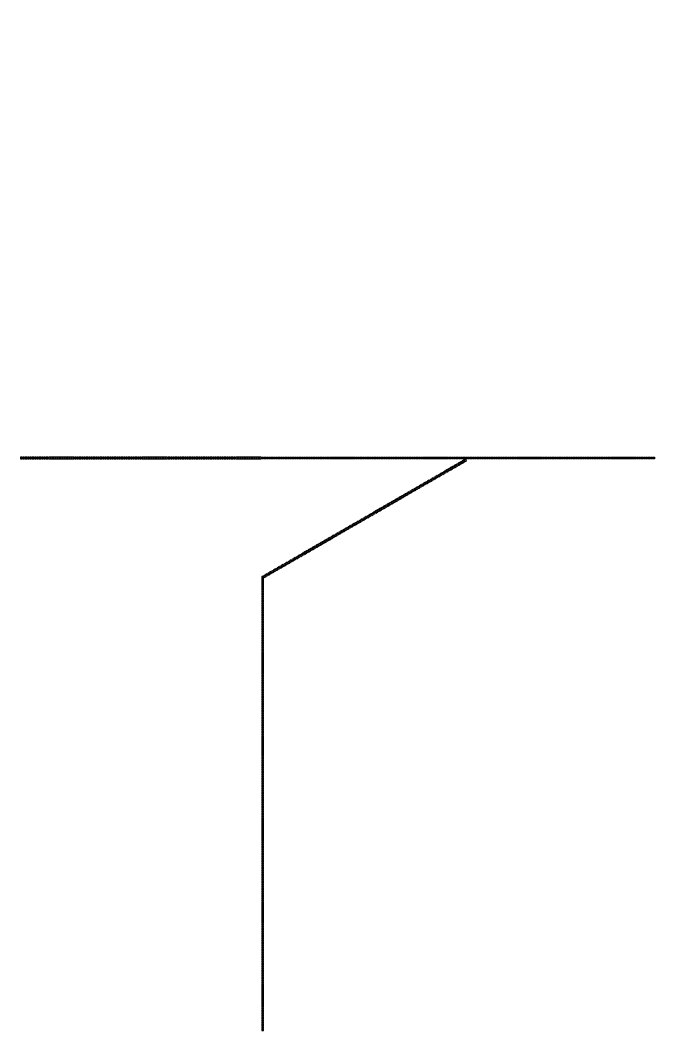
# Model space of a CAD drawing. Header units: inches. Extents: x 0 to 114300, y 0 to 114300.
# Drawn here: x 68176 to 69260, y 66103 to 67829 of the extents above; entities that cross this region are included whole.
import ezdxf

# ---------------------------------------------------------------- set-up
doc = ezdxf.new("R2010")
doc.units = ezdxf.units.IN
doc.header["$MEASUREMENT"] = 0

msp = doc.modelspace()

# ---------------------------------------------------------------- hatches: boundary and pattern name
h = msp.add_hatch()
h.set_pattern_fill('ANSI31', color=256, scale=100)
h.set_pattern_definition([(45, (-3636.992, -6350), (-8.8388348, 8.8388348), [])])
h.paths.add_polyline_path([(114300, 0), (0, 0), (0, 114300), (114300, 114300)])
edge = h.paths.add_edge_path(flags=16)
edge.add_arc((57150, 57150), 50800, 288.35844, 529.79531, ccw=False)
edge.add_line((73150, 8935.5), (41150, 8935.5))
edge.add_arc((57150, 57150), 50800, 190.20469, 251.64156, ccw=False)
edge.add_arc((57150, 57150), 50800, 169.79531, 190.20469, ccw=False)

# ---------------------------------------------------------------- linework, layer by layer
for points in [[(68179.9, 67079.6), (68179.9, 67082.6), (68176.9, 67082.6), (68176.9, 67079.6)], [(68183.9, 67079.6), (68183.9, 67082.6), (68180.9, 67082.6), (68180.9, 67079.6)], [(68187.9, 67079.6), (68187.9, 67082.6), (68184.9, 67082.6), (68184.9, 67079.6)], [(68191.9, 67079.6), (68191.9, 67082.6), (68188.9, 67082.6), (68188.9, 67079.6)], [(68195.9, 67079.6), (68195.9, 67082.6), (68192.9, 67082.6), (68192.9, 67079.6)], [(68199.9, 67079.6), (68199.9, 67082.6), (68196.9, 67082.6), (68196.9, 67079.6)], [(68203.9, 67079.6), (68203.9, 67082.6), (68200.9, 67082.6), (68200.9, 67079.6)], [(68207.9, 67079.6), (68207.9, 67082.6), (68204.9, 67082.6), (68204.9, 67079.6)], [(68211.9, 67079.6), (68211.9, 67082.6), (68208.9, 67082.6), (68208.9, 67079.6)], [(68215.9, 67079.6), (68215.9, 67082.6), (68212.9, 67082.6), (68212.9, 67079.6)], [(68219.9, 67079.6), (68219.9, 67082.6), (68216.9, 67082.6), (68216.9, 67079.6)], [(68223.9, 67079.6), (68223.9, 67082.6), (68220.9, 67082.6), (68220.9, 67079.6)], [(68227.9, 67079.6), (68227.9, 67082.6), (68224.9, 67082.6), (68224.9, 67079.6)], [(68231.9, 67079.6), (68231.9, 67082.6), (68228.9, 67082.6), (68228.9, 67079.6)], [(68235.9, 67079.6), (68235.9, 67082.6), (68232.9, 67082.6), (68232.9, 67079.6)], [(68239.9, 67079.6), (68239.9, 67082.6), (68236.9, 67082.6), (68236.9, 67079.6)], [(68243.9, 67079.6), (68243.9, 67082.6), (68240.9, 67082.6), (68240.9, 67079.6)], [(68247.9, 67079.6), (68247.9, 67082.6), (68244.9, 67082.6), (68244.9, 67079.6)], [(68251.9, 67079.6), (68251.9, 67082.6), (68248.9, 67082.6), (68248.9, 67079.6)], [(68255.9, 67079.6), (68255.9, 67082.6), (68252.9, 67082.6), (68252.9, 67079.6)], [(68259.9, 67079.6), (68259.9, 67082.6), (68256.9, 67082.6), (68256.9, 67079.6)], [(68263.9, 67079.6), (68263.9, 67082.6), (68260.9, 67082.6), (68260.9, 67079.6)], [(68267.9, 67079.6), (68267.9, 67082.6), (68264.9, 67082.6), (68264.9, 67079.6)], [(68271.9, 67079.6), (68271.9, 67082.6), (68268.9, 67082.6), (68268.9, 67079.6)], [(68275.9, 67079.6), (68275.9, 67082.6), (68272.9, 67082.6), (68272.9, 67079.6)], [(68279.9, 67079.6), (68279.9, 67082.6), (68276.9, 67082.6), (68276.9, 67079.6)], [(68283.9, 67079.6), (68283.9, 67082.6), (68280.9, 67082.6), (68280.9, 67079.6)], [(68287.9, 67079.6), (68287.9, 67082.6), (68284.9, 67082.6), (68284.9, 67079.6)], [(68291.9, 67079.6), (68291.9, 67082.6), (68288.9, 67082.6), (68288.9, 67079.6)], [(68295.9, 67079.6), (68295.9, 67082.6), (68292.9, 67082.6), (68292.9, 67079.6)], [(68299.9, 67079.6), (68299.9, 67082.6), (68296.9, 67082.6), (68296.9, 67079.6)], [(68303.9, 67079.6), (68303.9, 67082.6), (68300.9, 67082.6), (68300.9, 67079.6)], [(68307.9, 67079.6), (68307.9, 67082.6), (68304.9, 67082.6), (68304.9, 67079.6)], [(68311.9, 67079.6), (68311.9, 67082.6), (68308.9, 67082.6), (68308.9, 67079.6)], [(68315.9, 67079.6), (68315.9, 67082.6), (68312.9, 67082.6), (68312.9, 67079.6)], [(68319.9, 67079.6), (68319.9, 67082.6), (68316.9, 67082.6), (68316.9, 67079.6)], [(68323.9, 67079.6), (68323.9, 67082.6), (68320.9, 67082.6), (68320.9, 67079.6)], [(68327.9, 67079.6), (68327.9, 67082.6), (68324.9, 67082.6), (68324.9, 67079.6)], [(68331.9, 67079.6), (68331.9, 67082.6), (68328.9, 67082.6), (68328.9, 67079.6)], [(68335.9, 67079.6), (68335.9, 67082.6), (68332.9, 67082.6), (68332.9, 67079.6)], [(68339.9, 67079.6), (68339.9, 67082.6), (68336.9, 67082.6), (68336.9, 67079.6)], [(68343.9, 67079.6), (68343.9, 67082.6), (68340.9, 67082.6), (68340.9, 67079.6)], [(68347.9, 67079.6), (68347.9, 67082.6), (68344.9, 67082.6), (68344.9, 67079.6)], [(68351.9, 67079.6), (68351.9, 67082.6), (68348.9, 67082.6), (68348.9, 67079.6)], [(68355.9, 67079.6), (68355.9, 67082.6), (68352.9, 67082.6), (68352.9, 67079.6)], [(68359.9, 67079.6), (68359.9, 67082.6), (68356.9, 67082.6), (68356.9, 67079.6)], [(68363.9, 67079.6), (68363.9, 67082.6), (68360.9, 67082.6), (68360.9, 67079.6)], [(68367.9, 67079.6), (68367.9, 67082.6), (68364.9, 67082.6), (68364.9, 67079.6)], [(68371.9, 67079.6), (68371.9, 67082.6), (68368.9, 67082.6), (68368.9, 67079.6)], [(68375.9, 67079.6), (68375.9, 67082.6), (68372.9, 67082.6), (68372.9, 67079.6)], [(68379.9, 67079.6), (68379.9, 67082.6), (68376.9, 67082.6), (68376.9, 67079.6)], [(68383.9, 67079.6), (68383.9, 67082.6), (68380.9, 67082.6), (68380.9, 67079.6)], [(68387.9, 67079.6), (68387.9, 67082.6), (68384.9, 67082.6), (68384.9, 67079.6)], [(68391.9, 67079.6), (68391.9, 67082.6), (68388.9, 67082.6), (68388.9, 67079.6)], [(68395.9, 67079.6), (68395.9, 67082.6), (68392.9, 67082.6), (68392.9, 67079.6)], [(68399.9, 67079.6), (68399.9, 67082.6), (68396.9, 67082.6), (68396.9, 67079.6)], [(68403.9, 67079.6), (68403.9, 67082.6), (68400.9, 67082.6), (68400.9, 67079.6)], [(68407.9, 67079.6), (68407.9, 67082.6), (68404.9, 67082.6), (68404.9, 67079.6)], [(68411.9, 67079.6), (68411.9, 67082.6), (68408.9, 67082.6), (68408.9, 67079.6)], [(68415.9, 67079.6), (68415.9, 67082.6), (68412.9, 67082.6), (68412.9, 67079.6)], [(68419.9, 67079.6), (68419.9, 67082.6), (68416.9, 67082.6), (68416.9, 67079.6)], [(68423.9, 67079.6), (68423.9, 67082.6), (68420.9, 67082.6), (68420.9, 67079.6)], [(68427.9, 67079.6), (68427.9, 67082.6), (68424.9, 67082.6), (68424.9, 67079.6)], [(68431.9, 67079.6), (68431.9, 67082.6), (68428.9, 67082.6), (68428.9, 67079.6)], [(68435.9, 67079.6), (68435.9, 67082.6), (68432.9, 67082.6), (68432.9, 67079.6)], [(68439.9, 67079.6), (68439.9, 67082.6), (68436.9, 67082.6), (68436.9, 67079.6)], [(68443.9, 67079.6), (68443.9, 67082.6), (68440.9, 67082.6), (68440.9, 67079.6)], [(68447.9, 67079.6), (68447.9, 67082.6), (68444.9, 67082.6), (68444.9, 67079.6)], [(68451.9, 67079.6), (68451.9, 67082.6), (68448.9, 67082.6), (68448.9, 67079.6)], [(68455.9, 67079.6), (68455.9, 67082.6), (68452.9, 67082.6), (68452.9, 67079.6)], [(68459.9, 67079.6), (68459.9, 67082.6), (68456.9, 67082.6), (68456.9, 67079.6)], [(68463.9, 67079.6), (68463.9, 67082.6), (68460.9, 67082.6), (68460.9, 67079.6)], [(68467.9, 67079.6), (68467.9, 67082.6), (68464.9, 67082.6), (68464.9, 67079.6)], [(68471.9, 67079.6), (68471.9, 67082.6), (68468.9, 67082.6), (68468.9, 67079.6)], [(68475.9, 67079.6), (68475.9, 67082.6), (68472.9, 67082.6), (68472.9, 67079.6)], [(68479.9, 67079.6), (68479.9, 67082.6), (68476.9, 67082.6), (68476.9, 67079.6)], [(68483.9, 67079.6), (68483.9, 67082.6), (68480.9, 67082.6), (68480.9, 67079.6)], [(68487.9, 67079.6), (68487.9, 67082.6), (68484.9, 67082.6), (68484.9, 67079.6)], [(68491.9, 67079.6), (68491.9, 67082.6), (68488.9, 67082.6), (68488.9, 67079.6)], [(68495.9, 67079.6), (68495.9, 67082.6), (68492.9, 67082.6), (68492.9, 67079.6)], [(68499.9, 67079.6), (68499.9, 67082.6), (68496.9, 67082.6), (68496.9, 67079.6)], [(68503.9, 67079.6), (68503.9, 67082.6), (68500.9, 67082.6), (68500.9, 67079.6)], [(68507.9, 67079.6), (68507.9, 67082.6), (68504.9, 67082.6), (68504.9, 67079.6)], [(68511.9, 67079.6), (68511.9, 67082.6), (68508.9, 67082.6), (68508.9, 67079.6)], [(68515.9, 67079.6), (68515.9, 67082.6), (68512.9, 67082.6), (68512.9, 67079.6)], [(68519.9, 67079.6), (68519.9, 67082.6), (68516.9, 67082.6), (68516.9, 67079.6)], [(68523.9, 67079.6), (68523.9, 67082.6), (68520.9, 67082.6), (68520.9, 67079.6)], [(68527.9, 67079.6), (68527.9, 67082.6), (68524.9, 67082.6), (68524.9, 67079.6)], [(68531.9, 67079.6), (68531.9, 67082.6), (68528.9, 67082.6), (68528.9, 67079.6)], [(68535.9, 67079.6), (68535.9, 67082.6), (68532.9, 67082.6), (68532.9, 67079.6)], [(68539.9, 67079.6), (68539.9, 67082.6), (68536.9, 67082.6), (68536.9, 67079.6)], [(68543.9, 67079.6), (68543.9, 67082.6), (68540.9, 67082.6), (68540.9, 67079.6)], [(68547.9, 67079.6), (68547.9, 67082.6), (68544.9, 67082.6), (68544.9, 67079.6)], [(68551.9, 67079.6), (68551.9, 67082.6), (68548.9, 67082.6), (68548.9, 67079.6)], [(68555.9, 67079.6), (68555.9, 67082.6), (68552.9, 67082.6), (68552.9, 67079.6)], [(68559.9, 67079.6), (68559.9, 67082.6), (68556.9, 67082.6), (68556.9, 67079.6)], [(68563.9, 67079.6), (68563.9, 67082.6), (68560.9, 67082.6), (68560.9, 67079.6)], [(68567.9, 67079.6), (68567.9, 67082.6), (68564.9, 67082.6), (68564.9, 67079.6)], [(68571.9, 67079.6), (68571.9, 67082.6), (68568.9, 67082.6), (68568.9, 67079.6)], [(68575.9, 67079.6), (68575.9, 67082.6), (68572.9, 67082.6), (68572.9, 67079.6)], [(68579.9, 67079.6), (68579.9, 67082.6), (68576.9, 67082.6), (68576.9, 67079.6)], [(68583.9, 67079.6), (68583.9, 67082.6), (68580.9, 67082.6), (68580.9, 67079.6)], [(68587.9, 67079.6), (68587.9, 67082.6), (68584.9, 67082.6), (68584.9, 67079.6)], [(68588.9, 67079.6), (68588.9, 67082.6), (68591.9, 67082.6), (68591.9, 67079.6)], [(68592.9, 67079.6), (68592.9, 67082.6), (68595.9, 67082.6), (68595.9, 67079.6)], [(68596.9, 67079.6), (68596.9, 67082.6), (68599.9, 67082.6), (68599.9, 67079.6)], [(68600.9, 67079.6), (68600.9, 67082.6), (68603.9, 67082.6), (68603.9, 67079.6)], [(68604.9, 67079.6), (68604.9, 67082.6), (68607.9, 67082.6), (68607.9, 67079.6)], [(68608.9, 67079.6), (68608.9, 67082.6), (68611.9, 67082.6), (68611.9, 67079.6)], [(68612.9, 67079.6), (68612.9, 67082.6), (68615.9, 67082.6), (68615.9, 67079.6)], [(68616.9, 67079.6), (68616.9, 67082.6), (68619.9, 67082.6), (68619.9, 67079.6)], [(68620.9, 67079.6), (68620.9, 67082.6), (68623.9, 67082.6), (68623.9, 67079.6)], [(68624.9, 67079.6), (68624.9, 67082.6), (68627.9, 67082.6), (68627.9, 67079.6)], [(68628.9, 67079.6), (68628.9, 67082.6), (68631.9, 67082.6), (68631.9, 67079.6)], [(68632.9, 67079.6), (68632.9, 67082.6), (68635.9, 67082.6), (68635.9, 67079.6)], [(68636.9, 67079.6), (68636.9, 67082.6), (68639.9, 67082.6), (68639.9, 67079.6)], [(68640.9, 67079.6), (68640.9, 67082.6), (68643.9, 67082.6), (68643.9, 67079.6)], [(68644.9, 67079.6), (68644.9, 67082.6), (68647.9, 67082.6), (68647.9, 67079.6)], [(68648.9, 67079.6), (68648.9, 67082.6), (68651.9, 67082.6), (68651.9, 67079.6)], [(68652.9, 67079.6), (68652.9, 67082.6), (68655.9, 67082.6), (68655.9, 67079.6)], [(68656.9, 67079.6), (68656.9, 67082.6), (68659.9, 67082.6), (68659.9, 67079.6)], [(68660.9, 67079.6), (68660.9, 67082.6), (68663.9, 67082.6), (68663.9, 67079.6)], [(68664.9, 67079.6), (68664.9, 67082.6), (68667.9, 67082.6), (68667.9, 67079.6)], [(68668.9, 67079.6), (68668.9, 67082.6), (68671.9, 67082.6), (68671.9, 67079.6)], [(68672.9, 67079.6), (68672.9, 67082.6), (68675.9, 67082.6), (68675.9, 67079.6)], [(68676.9, 67079.6), (68676.9, 67082.6), (68679.9, 67082.6), (68679.9, 67079.6)], [(68680.9, 67079.6), (68680.9, 67082.6), (68683.9, 67082.6), (68683.9, 67079.6)], [(68684.9, 67079.6), (68684.9, 67082.6), (68687.9, 67082.6), (68687.9, 67079.6)], [(68688.9, 67079.6), (68688.9, 67082.6), (68691.9, 67082.6), (68691.9, 67079.6)], [(68692.9, 67079.6), (68692.9, 67082.6), (68695.9, 67082.6), (68695.9, 67079.6)], [(68696.9, 67079.6), (68696.9, 67082.6), (68699.9, 67082.6), (68699.9, 67079.6)], [(68700.9, 67079.6), (68700.9, 67082.6), (68703.9, 67082.6), (68703.9, 67079.6)], [(68704.9, 67079.6), (68704.9, 67082.6), (68707.9, 67082.6), (68707.9, 67079.6)], [(68708.9, 67079.6), (68708.9, 67082.6), (68711.9, 67082.6), (68711.9, 67079.6)], [(68712.9, 67079.6), (68712.9, 67082.6), (68715.9, 67082.6), (68715.9, 67079.6)], [(68716.9, 67079.6), (68716.9, 67082.6), (68719.9, 67082.6), (68719.9, 67079.6)], [(68720.9, 67079.6), (68720.9, 67082.6), (68723.9, 67082.6), (68723.9, 67079.6)], [(68724.9, 67079.6), (68724.9, 67082.6), (68727.9, 67082.6), (68727.9, 67079.6)], [(68728.9, 67079.6), (68728.9, 67082.6), (68731.9, 67082.6), (68731.9, 67079.6)], [(68732.9, 67079.6), (68732.9, 67082.6), (68735.9, 67082.6), (68735.9, 67079.6)], [(68736.9, 67079.6), (68736.9, 67082.6), (68739.9, 67082.6), (68739.9, 67079.6)], [(68740.9, 67079.6), (68740.9, 67082.6), (68743.9, 67082.6), (68743.9, 67079.6)], [(68744.9, 67079.6), (68744.9, 67082.6), (68747.9, 67082.6), (68747.9, 67079.6)], [(68748.9, 67079.6), (68748.9, 67082.6), (68751.9, 67082.6), (68751.9, 67079.6)], [(68752.9, 67079.6), (68752.9, 67082.6), (68755.9, 67082.6), (68755.9, 67079.6)], [(68756.9, 67079.6), (68756.9, 67082.6), (68759.9, 67082.6), (68759.9, 67079.6)], [(68760.9, 67079.6), (68760.9, 67082.6), (68763.9, 67082.6), (68763.9, 67079.6)], [(68764.9, 67079.6), (68764.9, 67082.6), (68767.9, 67082.6), (68767.9, 67079.6)], [(68768.9, 67079.6), (68768.9, 67082.6), (68771.9, 67082.6), (68771.9, 67079.6)], [(68772.9, 67079.6), (68772.9, 67082.6), (68775.9, 67082.6), (68775.9, 67079.6)], [(68776.9, 67079.6), (68776.9, 67082.6), (68779.9, 67082.6), (68779.9, 67079.6)], [(68780.9, 67079.6), (68780.9, 67082.6), (68783.9, 67082.6), (68783.9, 67079.6)], [(68784.9, 67079.6), (68784.9, 67082.6), (68787.9, 67082.6), (68787.9, 67079.6)], [(68788.9, 67079.6), (68788.9, 67082.6), (68791.9, 67082.6), (68791.9, 67079.6)], [(68792.9, 67079.6), (68792.9, 67082.6), (68795.9, 67082.6), (68795.9, 67079.6)], [(68796.9, 67079.6), (68796.9, 67082.6), (68799.9, 67082.6), (68799.9, 67079.6)], [(68800.9, 67079.6), (68800.9, 67082.6), (68803.9, 67082.6), (68803.9, 67079.6)], [(68804.9, 67079.6), (68804.9, 67082.6), (68807.9, 67082.6), (68807.9, 67079.6)], [(68808.9, 67079.6), (68808.9, 67082.6), (68811.9, 67082.6), (68811.9, 67079.6)], [(68812.9, 67079.6), (68812.9, 67082.6), (68815.9, 67082.6), (68815.9, 67079.6)], [(68816.9, 67079.6), (68816.9, 67082.6), (68819.9, 67082.6), (68819.9, 67079.6)], [(68820.9, 67079.6), (68820.9, 67082.6), (68823.9, 67082.6), (68823.9, 67079.6)], [(68824.9, 67079.6), (68824.9, 67082.6), (68827.9, 67082.6), (68827.9, 67079.6)], [(68828.9, 67079.6), (68828.9, 67082.6), (68831.9, 67082.6), (68831.9, 67079.6)], [(68832.9, 67079.6), (68832.9, 67082.6), (68835.9, 67082.6), (68835.9, 67079.6)], [(68836.9, 67079.6), (68836.9, 67082.6), (68839.9, 67082.6), (68839.9, 67079.6)], [(68840.9, 67079.6), (68840.9, 67082.6), (68843.9, 67082.6), (68843.9, 67079.6)], [(68844.9, 67079.6), (68844.9, 67082.6), (68847.9, 67082.6), (68847.9, 67079.6)], [(68848.9, 67079.6), (68848.9, 67082.6), (68851.9, 67082.6), (68851.9, 67079.6)], [(68852.9, 67079.6), (68852.9, 67082.6), (68855.9, 67082.6), (68855.9, 67079.6)], [(68856.9, 67079.6), (68856.9, 67082.6), (68859.9, 67082.6), (68859.9, 67079.6)], [(68860.9, 67079.6), (68860.9, 67082.6), (68863.9, 67082.6), (68863.9, 67079.6)], [(68864.9, 67079.6), (68864.9, 67082.6), (68867.9, 67082.6), (68867.9, 67079.6)], [(68868.9, 67079.6), (68868.9, 67082.6), (68871.9, 67082.6), (68871.9, 67079.6)], [(68872.9, 67079.6), (68872.9, 67082.6), (68875.9, 67082.6), (68875.9, 67079.6)], [(68876.9, 67079.6), (68876.9, 67082.6), (68879.9, 67082.6), (68879.9, 67079.6)], [(68880.9, 67079.6), (68880.9, 67082.6), (68883.9, 67082.6), (68883.9, 67079.6)], [(68884.9, 67079.6), (68884.9, 67082.6), (68887.9, 67082.6), (68887.9, 67079.6)], [(68888.9, 67079.6), (68888.9, 67082.6), (68891.9, 67082.6), (68891.9, 67079.6)], [(68892.9, 67079.6), (68892.9, 67082.6), (68895.9, 67082.6), (68895.9, 67079.6)], [(68896.9, 67079.6), (68896.9, 67082.6), (68899.9, 67082.6), (68899.9, 67079.6)], [(68900.9, 67079.6), (68900.9, 67082.6), (68903.9, 67082.6), (68903.9, 67079.6)], [(68904.9, 67079.6), (68904.9, 67082.6), (68907.9, 67082.6), (68907.9, 67079.6)], [(68908.9, 67079.6), (68908.9, 67082.6), (68911.9, 67082.6), (68911.9, 67079.6)], [(68912.9, 67079.6), (68912.9, 67082.6), (68915.9, 67082.6), (68915.9, 67079.6)], [(68916.9, 67079.6), (68916.9, 67082.6), (68919.9, 67082.6), (68919.9, 67079.6)], [(68917.5, 67067.7), (68919, 67065.1), (68921.6, 67066.6), (68920.1, 67069.2)], [(68920.9, 67079.6), (68920.9, 67082.6), (68923.9, 67082.6), (68923.9, 67079.6)], [(68920.9, 67069.7), (68922.4, 67067.1), (68925, 67068.6), (68923.5, 67071.2)], [(68924.4, 67071.7), (68925.9, 67069.1), (68928.5, 67070.6), (68927, 67073.2)], [(68924.9, 67079.6), (68924.9, 67082.6), (68927.9, 67082.6), (68927.9, 67079.6)], [(68927.9, 67073.7), (68929.4, 67071.1), (68932, 67072.6), (68930.5, 67075.2)], [(68928.9, 67079.6), (68928.9, 67082.6), (68931.9, 67082.6), (68931.9, 67079.6)], [(68931.3, 67075.7), (68932.8, 67073.1), (68935.4, 67074.6), (68933.9, 67077.2)], [(68932.9, 67079.6), (68932.9, 67082.6), (68935.9, 67082.6), (68935.9, 67079.6)], [(68934.8, 67077.7), (68936.3, 67075.1), (68938.9, 67076.6), (68937.4, 67079.2)], [(68936.9, 67079.6), (68936.9, 67082.6), (68939.9, 67082.6), (68939.9, 67079.6)], [(68940.9, 67079.6), (68940.9, 67082.6), (68943.9, 67082.6), (68943.9, 67079.6)], [(68944.9, 67079.6), (68944.9, 67082.6), (68947.9, 67082.6), (68947.9, 67079.6)], [(68948.9, 67079.6), (68948.9, 67082.6), (68951.9, 67082.6), (68951.9, 67079.6)], [(68952.9, 67079.6), (68952.9, 67082.6), (68955.9, 67082.6), (68955.9, 67079.6)], [(68956.9, 67079.6), (68956.9, 67082.6), (68959.9, 67082.6), (68959.9, 67079.6)], [(68960.9, 67079.6), (68960.9, 67082.6), (68963.9, 67082.6), (68963.9, 67079.6)], [(68964.9, 67079.6), (68964.9, 67082.6), (68967.9, 67082.6), (68967.9, 67079.6)], [(68968.9, 67079.6), (68968.9, 67082.6), (68971.9, 67082.6), (68971.9, 67079.6)], [(68972.9, 67079.6), (68972.9, 67082.6), (68975.9, 67082.6), (68975.9, 67079.6)], [(68976.9, 67079.6), (68976.9, 67082.6), (68979.9, 67082.6), (68979.9, 67079.6)], [(68980.9, 67079.6), (68980.9, 67082.6), (68983.9, 67082.6), (68983.9, 67079.6)], [(68984.9, 67079.6), (68984.9, 67082.6), (68987.9, 67082.6), (68987.9, 67079.6)], [(68988.9, 67079.6), (68988.9, 67082.6), (68991.9, 67082.6), (68991.9, 67079.6)], [(68992.9, 67079.6), (68992.9, 67082.6), (68995.9, 67082.6), (68995.9, 67079.6)], [(68996.9, 67079.6), (68996.9, 67082.6), (68999.9, 67082.6), (68999.9, 67079.6)], [(69000.9, 67079.6), (69000.9, 67082.6), (69003.9, 67082.6), (69003.9, 67079.6)], [(69004.9, 67079.6), (69004.9, 67082.6), (69007.9, 67082.6), (69007.9, 67079.6)], [(69008.9, 67079.6), (69008.9, 67082.6), (69011.9, 67082.6), (69011.9, 67079.6)], [(69012.9, 67079.6), (69012.9, 67082.6), (69015.9, 67082.6), (69015.9, 67079.6)], [(69016.9, 67079.6), (69016.9, 67082.6), (69019.9, 67082.6), (69019.9, 67079.6)], [(69020.9, 67079.6), (69020.9, 67082.6), (69023.9, 67082.6), (69023.9, 67079.6)], [(69024.9, 67079.6), (69024.9, 67082.6), (69027.9, 67082.6), (69027.9, 67079.6)], [(69028.9, 67079.6), (69028.9, 67082.6), (69031.9, 67082.6), (69031.9, 67079.6)], [(69032.9, 67079.6), (69032.9, 67082.6), (69035.9, 67082.6), (69035.9, 67079.6)], [(69036.9, 67079.6), (69036.9, 67082.6), (69039.9, 67082.6), (69039.9, 67079.6)], [(69040.9, 67079.6), (69040.9, 67082.6), (69043.9, 67082.6), (69043.9, 67079.6)], [(69044.9, 67079.6), (69044.9, 67082.6), (69047.9, 67082.6), (69047.9, 67079.6)], [(69048.9, 67079.6), (69048.9, 67082.6), (69051.9, 67082.6), (69051.9, 67079.6)], [(69052.9, 67079.6), (69052.9, 67082.6), (69055.9, 67082.6), (69055.9, 67079.6)], [(69056.9, 67079.6), (69056.9, 67082.6), (69059.9, 67082.6), (69059.9, 67079.6)], [(69060.9, 67079.6), (69060.9, 67082.6), (69063.9, 67082.6), (69063.9, 67079.6)], [(69064.9, 67079.6), (69064.9, 67082.6), (69067.9, 67082.6), (69067.9, 67079.6)], [(69068.9, 67079.6), (69068.9, 67082.6), (69071.9, 67082.6), (69071.9, 67079.6)], [(69072.9, 67079.6), (69072.9, 67082.6), (69075.9, 67082.6), (69075.9, 67079.6)], [(69076.9, 67079.6), (69076.9, 67082.6), (69079.9, 67082.6), (69079.9, 67079.6)], [(69080.9, 67079.6), (69080.9, 67082.6), (69083.9, 67082.6), (69083.9, 67079.6)], [(69084.9, 67079.6), (69084.9, 67082.6), (69087.9, 67082.6), (69087.9, 67079.6)], [(69088.9, 67079.6), (69088.9, 67082.6), (69091.9, 67082.6), (69091.9, 67079.6)], [(69092.9, 67079.6), (69092.9, 67082.6), (69095.9, 67082.6), (69095.9, 67079.6)], [(69096.9, 67079.6), (69096.9, 67082.6), (69099.9, 67082.6), (69099.9, 67079.6)], [(69100.9, 67079.6), (69100.9, 67082.6), (69103.9, 67082.6), (69103.9, 67079.6)], [(69104.9, 67079.6), (69104.9, 67082.6), (69107.9, 67082.6), (69107.9, 67079.6)], [(69108.9, 67079.6), (69108.9, 67082.6), (69111.9, 67082.6), (69111.9, 67079.6)], [(69112.9, 67079.6), (69112.9, 67082.6), (69115.9, 67082.6), (69115.9, 67079.6)], [(69116.9, 67079.6), (69116.9, 67082.6), (69119.9, 67082.6), (69119.9, 67079.6)], [(69120.9, 67079.6), (69120.9, 67082.6), (69123.9, 67082.6), (69123.9, 67079.6)], [(69124.9, 67079.6), (69124.9, 67082.6), (69127.9, 67082.6), (69127.9, 67079.6)], [(69128.9, 67079.6), (69128.9, 67082.6), (69131.9, 67082.6), (69131.9, 67079.6)], [(69132.9, 67079.6), (69132.9, 67082.6), (69135.9, 67082.6), (69135.9, 67079.6)], [(69136.9, 67079.6), (69136.9, 67082.6), (69139.9, 67082.6), (69139.9, 67079.6)], [(69140.9, 67079.6), (69140.9, 67082.6), (69143.9, 67082.6), (69143.9, 67079.6)], [(69144.9, 67079.6), (69144.9, 67082.6), (69147.9, 67082.6), (69147.9, 67079.6)], [(69148.9, 67079.6), (69148.9, 67082.6), (69151.9, 67082.6), (69151.9, 67079.6)], [(69152.9, 67079.6), (69152.9, 67082.6), (69155.9, 67082.6), (69155.9, 67079.6)], [(69156.9, 67079.6), (69156.9, 67082.6), (69159.9, 67082.6), (69159.9, 67079.6)], [(69160.9, 67079.6), (69160.9, 67082.6), (69163.9, 67082.6), (69163.9, 67079.6)], [(69164.9, 67079.6), (69164.9, 67082.6), (69167.9, 67082.6), (69167.9, 67079.6)], [(69168.9, 67079.6), (69168.9, 67082.6), (69171.9, 67082.6), (69171.9, 67079.6)], [(69172.9, 67079.6), (69172.9, 67082.6), (69175.9, 67082.6), (69175.9, 67079.6)], [(69176.9, 67079.6), (69176.9, 67082.6), (69179.9, 67082.6), (69179.9, 67079.6)], [(69180.9, 67079.6), (69180.9, 67082.6), (69183.9, 67082.6), (69183.9, 67079.6)], [(69184.9, 67079.6), (69184.9, 67082.6), (69187.9, 67082.6), (69187.9, 67079.6)], [(69188.9, 67079.6), (69188.9, 67082.6), (69191.9, 67082.6), (69191.9, 67079.6)], [(69192.9, 67079.6), (69192.9, 67082.6), (69195.9, 67082.6), (69195.9, 67079.6)], [(69196.9, 67079.6), (69196.9, 67082.6), (69199.9, 67082.6), (69199.9, 67079.6)], [(69200.9, 67079.6), (69200.9, 67082.6), (69203.9, 67082.6), (69203.9, 67079.6)], [(69204.9, 67079.6), (69204.9, 67082.6), (69207.9, 67082.6), (69207.9, 67079.6)], [(69208.9, 67079.6), (69208.9, 67082.6), (69211.9, 67082.6), (69211.9, 67079.6)], [(69212.9, 67079.6), (69212.9, 67082.6), (69215.9, 67082.6), (69215.9, 67079.6)], [(69216.9, 67079.6), (69216.9, 67082.6), (69219.9, 67082.6), (69219.9, 67079.6)], [(69220.9, 67079.6), (69220.9, 67082.6), (69223.9, 67082.6), (69223.9, 67079.6)], [(69224.9, 67079.6), (69224.9, 67082.6), (69227.9, 67082.6), (69227.9, 67079.6)], [(69228.9, 67079.6), (69228.9, 67082.6), (69231.9, 67082.6), (69231.9, 67079.6)], [(69232.9, 67079.6), (69232.9, 67082.6), (69235.9, 67082.6), (69235.9, 67079.6)], [(69236.9, 67079.6), (69236.9, 67082.6), (69239.9, 67082.6), (69239.9, 67079.6)], [(69240.9, 67079.6), (69240.9, 67082.6), (69243.9, 67082.6), (69243.9, 67079.6)], [(69244.9, 67079.6), (69244.9, 67082.6), (69247.9, 67082.6), (69247.9, 67079.6)], [(69248.9, 67079.6), (69248.9, 67082.6), (69251.9, 67082.6), (69251.9, 67079.6)], [(69252.9, 67079.6), (69252.9, 67082.6), (69255.9, 67082.6), (69255.9, 67079.6)], [(69256.9, 67079.6), (69256.9, 67082.6), (69259.9, 67082.6), (69259.9, 67079.6)], [(68889.8, 67051.7), (68891.3, 67049.1), (68893.9, 67050.6), (68892.4, 67053.2)], [(68893.2, 67053.7), (68894.7, 67051.1), (68897.3, 67052.6), (68895.8, 67055.2)], [(68896.7, 67055.7), (68898.2, 67053.1), (68900.8, 67054.6), (68899.3, 67057.2)], [(68900.1, 67057.7), (68901.6, 67055.1), (68904.2, 67056.6), (68902.7, 67059.2)], [(68903.6, 67059.7), (68905.1, 67057.1), (68907.7, 67058.6), (68906.2, 67061.2)], [(68907.1, 67061.7), (68908.6, 67059.1), (68911.2, 67060.6), (68909.7, 67063.2)], [(68910.5, 67063.7), (68912, 67061.1), (68914.6, 67062.6), (68913.1, 67065.2)], [(68914, 67065.7), (68915.5, 67063.1), (68918.1, 67064.6), (68916.6, 67067.2)], [(68858.6, 67033.7), (68860.1, 67031.1), (68862.7, 67032.6), (68861.2, 67035.2)], [(68862, 67035.7), (68863.5, 67033.1), (68866.1, 67034.6), (68864.6, 67037.2)], [(68865.5, 67037.7), (68867, 67035.1), (68869.6, 67036.6), (68868.1, 67039.2)], [(68869, 67039.7), (68870.5, 67037.1), (68873.1, 67038.6), (68871.6, 67041.2)], [(68872.4, 67041.7), (68873.9, 67039.1), (68876.5, 67040.6), (68875, 67043.2)], [(68875.9, 67043.7), (68877.4, 67041.1), (68880, 67042.6), (68878.5, 67045.2)], [(68879.4, 67045.7), (68880.9, 67043.1), (68883.5, 67044.6), (68882, 67047.2)], [(68882.8, 67047.7), (68884.3, 67045.1), (68886.9, 67046.6), (68885.4, 67049.2)], [(68886.3, 67049.7), (68887.8, 67047.1), (68890.4, 67048.6), (68888.9, 67051.2)], [(68830.9, 67017.7), (68832.4, 67015.1), (68835, 67016.6), (68833.5, 67019.2)], [(68834.3, 67019.7), (68835.8, 67017.1), (68838.4, 67018.6), (68836.9, 67021.2)], [(68837.8, 67021.7), (68839.3, 67019.1), (68841.9, 67020.6), (68840.4, 67023.2)], [(68841.3, 67023.7), (68842.8, 67021.1), (68845.4, 67022.6), (68843.9, 67025.2)], [(68844.7, 67025.7), (68846.2, 67023.1), (68848.8, 67024.6), (68847.3, 67027.2)], [(68848.2, 67027.7), (68849.7, 67025.1), (68852.3, 67026.6), (68850.8, 67029.2)], [(68851.7, 67029.7), (68853.2, 67027.1), (68855.8, 67028.6), (68854.3, 67031.2)], [(68855.1, 67031.7), (68856.6, 67029.1), (68859.2, 67030.6), (68857.7, 67033.2)], [(68799.7, 66999.7), (68801.2, 66997.1), (68803.8, 66998.6), (68802.3, 67001.2)], [(68803.2, 67001.7), (68804.7, 66999.1), (68807.3, 67000.6), (68805.8, 67003.2)], [(68806.6, 67003.7), (68808.1, 67001.1), (68810.7, 67002.6), (68809.2, 67005.2)], [(68810.1, 67005.7), (68811.6, 67003.1), (68814.2, 67004.6), (68812.7, 67007.2)], [(68813.5, 67007.7), (68815, 67005.1), (68817.6, 67006.6), (68816.1, 67009.2)], [(68817, 67009.7), (68818.5, 67007.1), (68821.1, 67008.6), (68819.6, 67011.2)], [(68820.5, 67011.7), (68822, 67009.1), (68824.6, 67010.6), (68823.1, 67013.2)], [(68823.9, 67013.7), (68825.4, 67011.1), (68828, 67012.6), (68826.5, 67015.2)], [(68827.4, 67015.7), (68828.9, 67013.1), (68831.5, 67014.6), (68830, 67017.2)], [(68768.5, 66981.7), (68770, 66979.1), (68772.6, 66980.6), (68771.1, 66983.2)], [(68772, 66983.7), (68773.5, 66981.1), (68776.1, 66982.6), (68774.6, 66985.2)], [(68775.4, 66985.7), (68776.9, 66983.1), (68779.5, 66984.6), (68778, 66987.2)], [(68778.9, 66987.7), (68780.4, 66985.1), (68783, 66986.6), (68781.5, 66989.2)], [(68782.4, 66989.7), (68783.9, 66987.1), (68786.5, 66988.6), (68785, 66991.2)], [(68785.8, 66991.7), (68787.3, 66989.1), (68789.9, 66990.6), (68788.4, 66993.2)], [(68789.3, 66993.7), (68790.8, 66991.1), (68793.4, 66992.6), (68791.9, 66995.2)], [(68792.8, 66995.7), (68794.3, 66993.1), (68796.9, 66994.6), (68795.4, 66997.2)], [(68796.2, 66997.7), (68797.7, 66995.1), (68800.3, 66996.6), (68798.8, 66999.2)], [(68740.8, 66965.7), (68742.3, 66963.1), (68744.9, 66964.6), (68743.4, 66967.2)], [(68744.3, 66967.7), (68745.8, 66965.1), (68748.4, 66966.6), (68746.9, 66969.2)], [(68747.7, 66969.7), (68749.2, 66967.1), (68751.8, 66968.6), (68750.3, 66971.2)], [(68751.2, 66971.7), (68752.7, 66969.1), (68755.3, 66970.6), (68753.8, 66973.2)], [(68754.7, 66973.7), (68756.2, 66971.1), (68758.8, 66972.6), (68757.3, 66975.2)], [(68758.1, 66975.7), (68759.6, 66973.1), (68762.2, 66974.6), (68760.7, 66977.2)], [(68761.6, 66977.7), (68763.1, 66975.1), (68765.7, 66976.6), (68764.2, 66979.2)], [(68765, 66979.7), (68766.5, 66977.1), (68769.1, 66978.6), (68767.6, 66981.2)], [(68709.6, 66947.7), (68711.1, 66945.1), (68713.7, 66946.6), (68712.2, 66949.2)], [(68713.1, 66949.7), (68714.6, 66947.1), (68717.2, 66948.6), (68715.7, 66951.2)], [(68716.6, 66951.7), (68718.1, 66949.1), (68720.7, 66950.6), (68719.2, 66953.2)], [(68720, 66953.7), (68721.5, 66951.1), (68724.1, 66952.6), (68722.6, 66955.2)], [(68723.5, 66955.7), (68725, 66953.1), (68727.6, 66954.6), (68726.1, 66957.2)], [(68726.9, 66957.7), (68728.4, 66955.1), (68731, 66956.6), (68729.5, 66959.2)], [(68730.4, 66959.7), (68731.9, 66957.1), (68734.5, 66958.6), (68733, 66961.2)], [(68733.9, 66961.7), (68735.4, 66959.1), (68738, 66960.6), (68736.5, 66963.2)], [(68737.3, 66963.7), (68738.8, 66961.1), (68741.4, 66962.6), (68739.9, 66965.2)], [(68678.4, 66929.7), (68679.9, 66927.1), (68682.5, 66928.6), (68681, 66931.2)], [(68681.9, 66931.7), (68683.4, 66929.1), (68686, 66930.6), (68684.5, 66933.2)], [(68685.4, 66933.7), (68686.9, 66931.1), (68689.5, 66932.6), (68688, 66935.2)], [(68688.8, 66935.7), (68690.3, 66933.1), (68692.9, 66934.6), (68691.4, 66937.2)], [(68692.3, 66937.7), (68693.8, 66935.1), (68696.4, 66936.6), (68694.9, 66939.2)], [(68695.8, 66939.7), (68697.3, 66937.1), (68699.9, 66938.6), (68698.4, 66941.2)], [(68699.2, 66941.7), (68700.7, 66939.1), (68703.3, 66940.6), (68701.8, 66943.2)], [(68702.7, 66943.7), (68704.2, 66941.1), (68706.8, 66942.6), (68705.3, 66945.2)], [(68706.2, 66945.7), (68707.7, 66943.1), (68710.3, 66944.6), (68708.8, 66947.2)], [(68650.7, 66913.7), (68652.2, 66911.1), (68654.8, 66912.6), (68653.3, 66915.2)], [(68654.2, 66915.7), (68655.7, 66913.1), (68658.3, 66914.6), (68656.8, 66917.2)], [(68657.7, 66917.7), (68659.2, 66915.1), (68661.8, 66916.6), (68660.3, 66919.2)], [(68661.1, 66919.7), (68662.6, 66917.1), (68665.2, 66918.6), (68663.7, 66921.2)], [(68664.6, 66921.7), (68666.1, 66919.1), (68668.7, 66920.6), (68667.2, 66923.2)], [(68668.1, 66923.7), (68669.6, 66921.1), (68672.2, 66922.6), (68670.7, 66925.2)], [(68671.5, 66925.7), (68673, 66923.1), (68675.6, 66924.6), (68674.1, 66927.2)], [(68675, 66927.7), (68676.5, 66925.1), (68679.1, 66926.6), (68677.6, 66929.2)], [(68619.6, 66895.7), (68621.1, 66893.1), (68623.7, 66894.6), (68622.2, 66897.2)], [(68623, 66897.7), (68624.5, 66895.1), (68627.1, 66896.6), (68625.6, 66899.2)], [(68626.5, 66899.7), (68628, 66897.1), (68630.6, 66898.6), (68629.1, 66901.2)], [(68629.9, 66901.7), (68631.4, 66899.1), (68634, 66900.6), (68632.5, 66903.2)], [(68633.4, 66903.7), (68634.9, 66901.1), (68637.5, 66902.6), (68636, 66905.2)], [(68636.9, 66905.7), (68638.4, 66903.1), (68641, 66904.6), (68639.5, 66907.2)], [(68640.3, 66907.7), (68641.8, 66905.1), (68644.4, 66906.6), (68642.9, 66909.2)], [(68643.8, 66909.7), (68645.3, 66907.1), (68647.9, 66908.6), (68646.4, 66911.2)], [(68647.3, 66911.7), (68648.8, 66909.1), (68651.4, 66910.6), (68649.9, 66913.2)], [(68591.8, 66879.7), (68593.3, 66877.1), (68595.9, 66878.6), (68594.4, 66881.2)], [(68595.3, 66881.7), (68596.8, 66879.1), (68599.4, 66880.6), (68597.9, 66883.2)], [(68598.8, 66883.7), (68600.3, 66881.1), (68602.9, 66882.6), (68601.4, 66885.2)], [(68602.2, 66885.7), (68603.7, 66883.1), (68606.3, 66884.6), (68604.8, 66887.2)], [(68605.7, 66887.7), (68607.2, 66885.1), (68609.8, 66886.6), (68608.3, 66889.2)], [(68609.2, 66889.7), (68610.7, 66887.1), (68613.3, 66888.6), (68611.8, 66891.2)], [(68612.6, 66891.7), (68614.1, 66889.1), (68616.7, 66890.6), (68615.2, 66893.2)], [(68616.1, 66893.7), (68617.6, 66891.1), (68620.2, 66892.6), (68618.7, 66895.2)], [(68591.9, 66878.6), (68588.9, 66878.6), (68588.9, 66875.6), (68591.9, 66875.6)], [(68591.9, 66874.6), (68588.9, 66874.6), (68588.9, 66871.6), (68591.9, 66871.6)], [(68591.9, 66870.6), (68588.9, 66870.6), (68588.9, 66867.6), (68591.9, 66867.6)], [(68591.9, 66866.6), (68588.9, 66866.6), (68588.9, 66863.6), (68591.9, 66863.6)], [(68591.9, 66862.6), (68588.9, 66862.6), (68588.9, 66859.6), (68591.9, 66859.6)], [(68591.9, 66858.6), (68588.9, 66858.6), (68588.9, 66855.6), (68591.9, 66855.6)], [(68591.9, 66854.6), (68588.9, 66854.6), (68588.9, 66851.6), (68591.9, 66851.6)], [(68591.9, 66850.6), (68588.9, 66850.6), (68588.9, 66847.6), (68591.9, 66847.6)], [(68591.9, 66846.6), (68588.9, 66846.6), (68588.9, 66843.6), (68591.9, 66843.6)], [(68591.9, 66842.6), (68588.9, 66842.6), (68588.9, 66839.6), (68591.9, 66839.6)], [(68591.9, 66838.6), (68588.9, 66838.6), (68588.9, 66835.6), (68591.9, 66835.6)], [(68591.9, 66834.6), (68588.9, 66834.6), (68588.9, 66831.6), (68591.9, 66831.6)], [(68591.9, 66830.6), (68588.9, 66830.6), (68588.9, 66827.6), (68591.9, 66827.6)], [(68591.9, 66826.6), (68588.9, 66826.6), (68588.9, 66823.6), (68591.9, 66823.6)], [(68591.9, 66822.6), (68588.9, 66822.6), (68588.9, 66819.6), (68591.9, 66819.6)], [(68591.9, 66818.6), (68588.9, 66818.6), (68588.9, 66815.6), (68591.9, 66815.6)], [(68591.9, 66814.6), (68588.9, 66814.6), (68588.9, 66811.6), (68591.9, 66811.6)], [(68591.9, 66810.6), (68588.9, 66810.6), (68588.9, 66807.6), (68591.9, 66807.6)], [(68591.9, 66806.6), (68588.9, 66806.6), (68588.9, 66803.6), (68591.9, 66803.6)], [(68591.9, 66802.6), (68588.9, 66802.6), (68588.9, 66799.6), (68591.9, 66799.6)], [(68591.9, 66798.6), (68588.9, 66798.6), (68588.9, 66795.6), (68591.9, 66795.6)], [(68591.9, 66794.6), (68588.9, 66794.6), (68588.9, 66791.6), (68591.9, 66791.6)], [(68591.9, 66790.6), (68588.9, 66790.6), (68588.9, 66787.6), (68591.9, 66787.6)], [(68591.9, 66786.6), (68588.9, 66786.6), (68588.9, 66783.6), (68591.9, 66783.6)], [(68591.9, 66782.6), (68588.9, 66782.6), (68588.9, 66779.6), (68591.9, 66779.6)], [(68591.9, 66778.6), (68588.9, 66778.6), (68588.9, 66775.6), (68591.9, 66775.6)], [(68591.9, 66774.6), (68588.9, 66774.6), (68588.9, 66771.6), (68591.9, 66771.6)], [(68591.9, 66770.6), (68588.9, 66770.6), (68588.9, 66767.6), (68591.9, 66767.6)], [(68591.9, 66766.6), (68588.9, 66766.6), (68588.9, 66763.6), (68591.9, 66763.6)], [(68591.9, 66762.6), (68588.9, 66762.6), (68588.9, 66759.6), (68591.9, 66759.6)], [(68591.9, 66758.6), (68588.9, 66758.6), (68588.9, 66755.6), (68591.9, 66755.6)], [(68591.9, 66754.6), (68588.9, 66754.6), (68588.9, 66751.6), (68591.9, 66751.6)], [(68591.9, 66750.6), (68588.9, 66750.6), (68588.9, 66747.6), (68591.9, 66747.6)], [(68591.9, 66746.6), (68588.9, 66746.6), (68588.9, 66743.6), (68591.9, 66743.6)], [(68591.9, 66742.6), (68588.9, 66742.6), (68588.9, 66739.6), (68591.9, 66739.6)], [(68591.9, 66738.6), (68588.9, 66738.6), (68588.9, 66735.6), (68591.9, 66735.6)], [(68591.9, 66734.6), (68588.9, 66734.6), (68588.9, 66731.6), (68591.9, 66731.6)], [(68591.9, 66730.6), (68588.9, 66730.6), (68588.9, 66727.6), (68591.9, 66727.6)], [(68591.9, 66726.6), (68588.9, 66726.6), (68588.9, 66723.6), (68591.9, 66723.6)], [(68591.9, 66722.6), (68588.9, 66722.6), (68588.9, 66719.6), (68591.9, 66719.6)], [(68591.9, 66718.6), (68588.9, 66718.6), (68588.9, 66715.6), (68591.9, 66715.6)], [(68591.9, 66714.6), (68588.9, 66714.6), (68588.9, 66711.6), (68591.9, 66711.6)], [(68591.9, 66710.6), (68588.9, 66710.6), (68588.9, 66707.6), (68591.9, 66707.6)], [(68591.9, 66706.6), (68588.9, 66706.6), (68588.9, 66703.6), (68591.9, 66703.6)], [(68591.9, 66702.6), (68588.9, 66702.6), (68588.9, 66699.6), (68591.9, 66699.6)], [(68591.9, 66698.6), (68588.9, 66698.6), (68588.9, 66695.6), (68591.9, 66695.6)], [(68591.9, 66694.6), (68588.9, 66694.6), (68588.9, 66691.6), (68591.9, 66691.6)], [(68591.9, 66690.6), (68588.9, 66690.6), (68588.9, 66687.6), (68591.9, 66687.6)], [(68591.9, 66686.6), (68588.9, 66686.6), (68588.9, 66683.6), (68591.9, 66683.6)], [(68591.9, 66682.6), (68588.9, 66682.6), (68588.9, 66679.6), (68591.9, 66679.6)], [(68591.9, 66678.6), (68588.9, 66678.6), (68588.9, 66675.6), (68591.9, 66675.6)], [(68591.9, 66674.6), (68588.9, 66674.6), (68588.9, 66671.6), (68591.9, 66671.6)], [(68591.9, 66670.6), (68588.9, 66670.6), (68588.9, 66667.6), (68591.9, 66667.6)], [(68591.9, 66666.6), (68588.9, 66666.6), (68588.9, 66663.6), (68591.9, 66663.6)], [(68591.9, 66662.6), (68588.9, 66662.6), (68588.9, 66659.6), (68591.9, 66659.6)], [(68591.9, 66658.6), (68588.9, 66658.6), (68588.9, 66655.6), (68591.9, 66655.6)], [(68591.9, 66654.6), (68588.9, 66654.6), (68588.9, 66651.6), (68591.9, 66651.6)], [(68591.9, 66650.6), (68588.9, 66650.6), (68588.9, 66647.6), (68591.9, 66647.6)], [(68591.9, 66646.6), (68588.9, 66646.6), (68588.9, 66643.6), (68591.9, 66643.6)], [(68591.9, 66642.6), (68588.9, 66642.6), (68588.9, 66639.6), (68591.9, 66639.6)], [(68591.9, 66638.6), (68588.9, 66638.6), (68588.9, 66635.6), (68591.9, 66635.6)], [(68591.9, 66634.6), (68588.9, 66634.6), (68588.9, 66631.6), (68591.9, 66631.6)], [(68591.9, 66630.6), (68588.9, 66630.6), (68588.9, 66627.6), (68591.9, 66627.6)], [(68591.9, 66626.6), (68588.9, 66626.6), (68588.9, 66623.6), (68591.9, 66623.6)], [(68591.9, 66622.6), (68588.9, 66622.6), (68588.9, 66619.6), (68591.9, 66619.6)], [(68591.9, 66618.6), (68588.9, 66618.6), (68588.9, 66615.6), (68591.9, 66615.6)], [(68591.9, 66614.6), (68588.9, 66614.6), (68588.9, 66611.6), (68591.9, 66611.6)], [(68591.9, 66610.6), (68588.9, 66610.6), (68588.9, 66607.6), (68591.9, 66607.6)], [(68591.9, 66606.6), (68588.9, 66606.6), (68588.9, 66603.6), (68591.9, 66603.6)], [(68591.9, 66602.6), (68588.9, 66602.6), (68588.9, 66599.6), (68591.9, 66599.6)], [(68591.9, 66598.6), (68588.9, 66598.6), (68588.9, 66595.6), (68591.9, 66595.6)], [(68591.9, 66594.6), (68588.9, 66594.6), (68588.9, 66591.6), (68591.9, 66591.6)], [(68591.9, 66590.6), (68588.9, 66590.6), (68588.9, 66587.6), (68591.9, 66587.6)], [(68591.9, 66586.6), (68588.9, 66586.6), (68588.9, 66583.6), (68591.9, 66583.6)], [(68591.9, 66582.6), (68588.9, 66582.6), (68588.9, 66579.6), (68591.9, 66579.6)], [(68591.9, 66578.6), (68588.9, 66578.6), (68588.9, 66575.6), (68591.9, 66575.6)], [(68591.9, 66574.6), (68588.9, 66574.6), (68588.9, 66571.6), (68591.9, 66571.6)], [(68591.9, 66570.6), (68588.9, 66570.6), (68588.9, 66567.6), (68591.9, 66567.6)], [(68591.9, 66566.6), (68588.9, 66566.6), (68588.9, 66563.6), (68591.9, 66563.6)], [(68591.9, 66562.6), (68588.9, 66562.6), (68588.9, 66559.6), (68591.9, 66559.6)], [(68591.9, 66558.6), (68588.9, 66558.6), (68588.9, 66555.6), (68591.9, 66555.6)], [(68591.9, 66554.6), (68588.9, 66554.6), (68588.9, 66551.6), (68591.9, 66551.6)], [(68591.9, 66550.6), (68588.9, 66550.6), (68588.9, 66547.6), (68591.9, 66547.6)], [(68591.9, 66546.6), (68588.9, 66546.6), (68588.9, 66543.6), (68591.9, 66543.6)], [(68591.9, 66542.6), (68588.9, 66542.6), (68588.9, 66539.6), (68591.9, 66539.6)], [(68591.9, 66538.6), (68588.9, 66538.6), (68588.9, 66535.6), (68591.9, 66535.6)], [(68591.9, 66534.6), (68588.9, 66534.6), (68588.9, 66531.6), (68591.9, 66531.6)], [(68591.9, 66530.6), (68588.9, 66530.6), (68588.9, 66527.6), (68591.9, 66527.6)], [(68591.9, 66526.6), (68588.9, 66526.6), (68588.9, 66523.6), (68591.9, 66523.6)], [(68591.9, 66522.6), (68588.9, 66522.6), (68588.9, 66519.6), (68591.9, 66519.6)], [(68591.9, 66518.6), (68588.9, 66518.6), (68588.9, 66515.6), (68591.9, 66515.6)], [(68591.9, 66514.6), (68588.9, 66514.6), (68588.9, 66511.6), (68591.9, 66511.6)], [(68591.9, 66510.6), (68588.9, 66510.6), (68588.9, 66507.6), (68591.9, 66507.6)], [(68591.9, 66506.6), (68588.9, 66506.6), (68588.9, 66503.6), (68591.9, 66503.6)], [(68591.9, 66502.6), (68588.9, 66502.6), (68588.9, 66499.6), (68591.9, 66499.6)], [(68591.9, 66498.6), (68588.9, 66498.6), (68588.9, 66495.6), (68591.9, 66495.6)], [(68591.9, 66494.6), (68588.9, 66494.6), (68588.9, 66491.6), (68591.9, 66491.6)], [(68591.9, 66490.6), (68588.9, 66490.6), (68588.9, 66487.6), (68591.9, 66487.6)], [(68591.9, 66486.6), (68588.9, 66486.6), (68588.9, 66483.6), (68591.9, 66483.6)], [(68591.9, 66482.6), (68588.9, 66482.6), (68588.9, 66479.6), (68591.9, 66479.6)], [(68591.9, 66478.6), (68588.9, 66478.6), (68588.9, 66475.6), (68591.9, 66475.6)], [(68591.9, 66474.6), (68588.9, 66474.6), (68588.9, 66471.6), (68591.9, 66471.6)], [(68591.9, 66470.6), (68588.9, 66470.6), (68588.9, 66467.6), (68591.9, 66467.6)], [(68591.9, 66466.6), (68588.9, 66466.6), (68588.9, 66463.6), (68591.9, 66463.6)], [(68591.9, 66462.6), (68588.9, 66462.6), (68588.9, 66459.6), (68591.9, 66459.6)], [(68591.9, 66458.6), (68588.9, 66458.6), (68588.9, 66455.6), (68591.9, 66455.6)], [(68591.9, 66454.6), (68588.9, 66454.6), (68588.9, 66451.6), (68591.9, 66451.6)], [(68591.9, 66450.6), (68588.9, 66450.6), (68588.9, 66447.6), (68591.9, 66447.6)], [(68591.9, 66446.6), (68588.9, 66446.6), (68588.9, 66443.6), (68591.9, 66443.6)], [(68591.9, 66442.6), (68588.9, 66442.6), (68588.9, 66439.6), (68591.9, 66439.6)], [(68591.9, 66438.6), (68588.9, 66438.6), (68588.9, 66435.6), (68591.9, 66435.6)], [(68591.9, 66434.6), (68588.9, 66434.6), (68588.9, 66431.6), (68591.9, 66431.6)], [(68591.9, 66430.6), (68588.9, 66430.6), (68588.9, 66427.6), (68591.9, 66427.6)], [(68591.9, 66426.6), (68588.9, 66426.6), (68588.9, 66423.6), (68591.9, 66423.6)], [(68591.9, 66422.6), (68588.9, 66422.6), (68588.9, 66419.6), (68591.9, 66419.6)], [(68591.9, 66418.6), (68588.9, 66418.6), (68588.9, 66415.6), (68591.9, 66415.6)], [(68591.9, 66414.6), (68588.9, 66414.6), (68588.9, 66411.6), (68591.9, 66411.6)], [(68591.9, 66410.6), (68588.9, 66410.6), (68588.9, 66407.6), (68591.9, 66407.6)], [(68591.9, 66406.6), (68588.9, 66406.6), (68588.9, 66403.6), (68591.9, 66403.6)], [(68591.9, 66402.6), (68588.9, 66402.6), (68588.9, 66399.6), (68591.9, 66399.6)], [(68591.9, 66398.6), (68588.9, 66398.6), (68588.9, 66395.6), (68591.9, 66395.6)], [(68591.9, 66394.6), (68588.9, 66394.6), (68588.9, 66391.6), (68591.9, 66391.6)], [(68591.9, 66390.6), (68588.9, 66390.6), (68588.9, 66387.6), (68591.9, 66387.6)], [(68591.9, 66386.6), (68588.9, 66386.6), (68588.9, 66383.6), (68591.9, 66383.6)], [(68591.9, 66382.6), (68588.9, 66382.6), (68588.9, 66379.6), (68591.9, 66379.6)], [(68591.9, 66378.6), (68588.9, 66378.6), (68588.9, 66375.6), (68591.9, 66375.6)], [(68591.9, 66374.6), (68588.9, 66374.6), (68588.9, 66371.6), (68591.9, 66371.6)], [(68591.9, 66370.6), (68588.9, 66370.6), (68588.9, 66367.6), (68591.9, 66367.6)], [(68591.9, 66366.6), (68588.9, 66366.6), (68588.9, 66363.6), (68591.9, 66363.6)], [(68591.9, 66362.6), (68588.9, 66362.6), (68588.9, 66359.6), (68591.9, 66359.6)], [(68591.9, 66358.6), (68588.9, 66358.6), (68588.9, 66355.6), (68591.9, 66355.6)], [(68591.9, 66354.6), (68588.9, 66354.6), (68588.9, 66351.6), (68591.9, 66351.6)], [(68591.9, 66350.6), (68588.9, 66350.6), (68588.9, 66347.6), (68591.9, 66347.6)], [(68591.9, 66346.6), (68588.9, 66346.6), (68588.9, 66343.6), (68591.9, 66343.6)], [(68591.9, 66342.6), (68588.9, 66342.6), (68588.9, 66339.6), (68591.9, 66339.6)], [(68591.9, 66338.6), (68588.9, 66338.6), (68588.9, 66335.6), (68591.9, 66335.6)], [(68591.9, 66334.6), (68588.9, 66334.6), (68588.9, 66331.6), (68591.9, 66331.6)], [(68591.9, 66330.6), (68588.9, 66330.6), (68588.9, 66327.6), (68591.9, 66327.6)], [(68591.9, 66326.6), (68588.9, 66326.6), (68588.9, 66323.6), (68591.9, 66323.6)], [(68591.9, 66322.6), (68588.9, 66322.6), (68588.9, 66319.6), (68591.9, 66319.6)], [(68591.9, 66318.6), (68588.9, 66318.6), (68588.9, 66315.6), (68591.9, 66315.6)], [(68591.9, 66314.6), (68588.9, 66314.6), (68588.9, 66311.6), (68591.9, 66311.6)], [(68591.9, 66310.6), (68588.9, 66310.6), (68588.9, 66307.6), (68591.9, 66307.6)], [(68591.9, 66306.6), (68588.9, 66306.6), (68588.9, 66303.6), (68591.9, 66303.6)], [(68591.9, 66302.6), (68588.9, 66302.6), (68588.9, 66299.6), (68591.9, 66299.6)], [(68591.9, 66298.6), (68588.9, 66298.6), (68588.9, 66295.6), (68591.9, 66295.6)], [(68591.9, 66294.6), (68588.9, 66294.6), (68588.9, 66291.6), (68591.9, 66291.6)], [(68591.9, 66290.6), (68588.9, 66290.6), (68588.9, 66287.6), (68591.9, 66287.6)], [(68591.9, 66286.6), (68588.9, 66286.6), (68588.9, 66283.6), (68591.9, 66283.6)], [(68591.9, 66282.6), (68588.9, 66282.6), (68588.9, 66279.6), (68591.9, 66279.6)], [(68591.9, 66278.6), (68588.9, 66278.6), (68588.9, 66275.6), (68591.9, 66275.6)], [(68591.9, 66274.6), (68588.9, 66274.6), (68588.9, 66271.6), (68591.9, 66271.6)], [(68591.9, 66270.6), (68588.9, 66270.6), (68588.9, 66267.6), (68591.9, 66267.6)], [(68591.9, 66266.6), (68588.9, 66266.6), (68588.9, 66263.6), (68591.9, 66263.6)], [(68591.9, 66262.6), (68588.9, 66262.6), (68588.9, 66259.6), (68591.9, 66259.6)], [(68591.9, 66258.6), (68588.9, 66258.6), (68588.9, 66255.6), (68591.9, 66255.6)], [(68591.9, 66254.6), (68588.9, 66254.6), (68588.9, 66251.6), (68591.9, 66251.6)], [(68591.9, 66250.6), (68588.9, 66250.6), (68588.9, 66247.6), (68591.9, 66247.6)], [(68591.9, 66246.6), (68588.9, 66246.6), (68588.9, 66243.6), (68591.9, 66243.6)], [(68591.9, 66242.6), (68588.9, 66242.6), (68588.9, 66239.6), (68591.9, 66239.6)], [(68591.9, 66238.6), (68588.9, 66238.6), (68588.9, 66235.6), (68591.9, 66235.6)], [(68591.9, 66234.6), (68588.9, 66234.6), (68588.9, 66231.6), (68591.9, 66231.6)], [(68591.9, 66230.6), (68588.9, 66230.6), (68588.9, 66227.6), (68591.9, 66227.6)], [(68591.9, 66226.6), (68588.9, 66226.6), (68588.9, 66223.6), (68591.9, 66223.6)], [(68591.9, 66222.6), (68588.9, 66222.6), (68588.9, 66219.6), (68591.9, 66219.6)], [(68591.9, 66218.6), (68588.9, 66218.6), (68588.9, 66215.6), (68591.9, 66215.6)], [(68591.9, 66214.6), (68588.9, 66214.6), (68588.9, 66211.6), (68591.9, 66211.6)], [(68591.9, 66210.6), (68588.9, 66210.6), (68588.9, 66207.6), (68591.9, 66207.6)], [(68591.9, 66206.6), (68588.9, 66206.6), (68588.9, 66203.6), (68591.9, 66203.6)], [(68591.9, 66202.6), (68588.9, 66202.6), (68588.9, 66199.6), (68591.9, 66199.6)], [(68591.9, 66198.6), (68588.9, 66198.6), (68588.9, 66195.6), (68591.9, 66195.6)], [(68591.9, 66194.6), (68588.9, 66194.6), (68588.9, 66191.6), (68591.9, 66191.6)], [(68591.9, 66190.6), (68588.9, 66190.6), (68588.9, 66187.6), (68591.9, 66187.6)], [(68591.9, 66186.6), (68588.9, 66186.6), (68588.9, 66183.6), (68591.9, 66183.6)], [(68591.9, 66182.6), (68588.9, 66182.6), (68588.9, 66179.6), (68591.9, 66179.6)], [(68591.9, 66178.6), (68588.9, 66178.6), (68588.9, 66175.6), (68591.9, 66175.6)], [(68591.9, 66174.6), (68588.9, 66174.6), (68588.9, 66171.6), (68591.9, 66171.6)], [(68591.9, 66170.6), (68588.9, 66170.6), (68588.9, 66167.6), (68591.9, 66167.6)], [(68591.9, 66166.6), (68588.9, 66166.6), (68588.9, 66163.6), (68591.9, 66163.6)], [(68591.9, 66162.6), (68588.9, 66162.6), (68588.9, 66159.6), (68591.9, 66159.6)], [(68591.9, 66158.6), (68588.9, 66158.6), (68588.9, 66155.6), (68591.9, 66155.6)], [(68591.9, 66154.6), (68588.9, 66154.6), (68588.9, 66151.6), (68591.9, 66151.6)], [(68591.9, 66150.6), (68588.9, 66150.6), (68588.9, 66147.6), (68591.9, 66147.6)], [(68591.9, 66146.6), (68588.9, 66146.6), (68588.9, 66143.6), (68591.9, 66143.6)], [(68591.9, 66142.6), (68588.9, 66142.6), (68588.9, 66139.6), (68591.9, 66139.6)], [(68591.9, 66138.6), (68588.9, 66138.6), (68588.9, 66135.6), (68591.9, 66135.6)], [(68591.9, 66134.6), (68588.9, 66134.6), (68588.9, 66131.6), (68591.9, 66131.6)], [(68591.9, 66130.6), (68588.9, 66130.6), (68588.9, 66127.6), (68591.9, 66127.6)], [(68591.9, 66126.6), (68588.9, 66126.6), (68588.9, 66123.6), (68591.9, 66123.6)], [(68591.9, 66122.6), (68588.9, 66122.6), (68588.9, 66119.6), (68591.9, 66119.6)], [(68591.9, 66118.6), (68588.9, 66118.6), (68588.9, 66115.6), (68591.9, 66115.6)], [(68591.9, 66114.6), (68588.9, 66114.6), (68588.9, 66111.6), (68591.9, 66111.6)], [(68591.9, 66110.6), (68588.9, 66110.6), (68588.9, 66107.6), (68591.9, 66107.6)], [(68591.9, 66106.6), (68588.9, 66106.6), (68588.9, 66103.6), (68591.9, 66103.6)]]:
    msp.add_lwpolyline(points, close=True)

doc.saveas('drawing.dxf')
